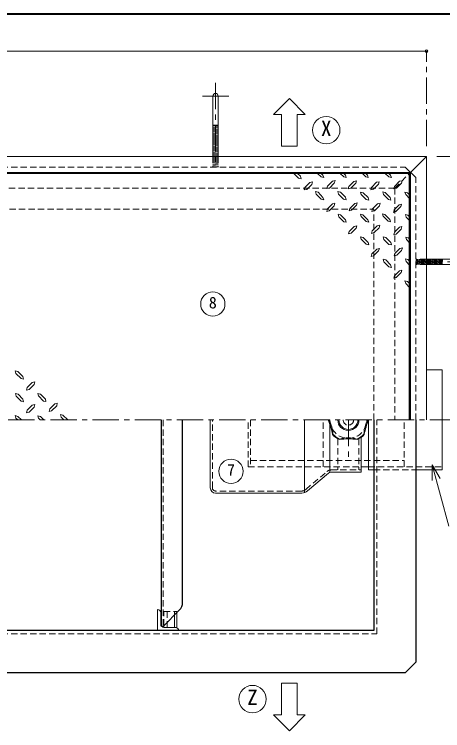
# Model space of a CAD drawing. Units: millimetres at full size, sheet at 1:5; details may follow other scales. Extents: x -1062 to 963, y -702 to 703.
# Drawn here: x -131 to 276, y 23 to 703 of the extents above; entities that cross this region are included whole.
import ezdxf
from ezdxf.enums import TextEntityAlignment as Align

# ---------------------------------------------------------------- set-up
doc = ezdxf.new("R2010")
doc.units = ezdxf.units.MM
doc.header["$LTSCALE"] = 5
doc.header["$PDMODE"] = 32
doc.header["$PDSIZE"] = 2.5
doc.linetypes.add('CHAIN1', pattern=[8, 5, -1, 1, -1])
doc.linetypes.add('DASHED1', pattern=[1.8, 1.2, -0.6])
doc.layers.add('0-A', color=4, linetype='Continuous', lineweight=9)
doc.styles.add('ＭＳ ゴシック', font='')
doc.styles.get('ＭＳ ゴシック').set_extended_font_data('MS Gothic')

msp = doc.modelspace()

# ---------------------------------------------------------------- linework, layer by layer
at = {"layer": '0-A', "color": 1, "lineweight": 40}
msp.add_line((962.602, 702.509), (-1062.398, 702.509), dxfattribs=at)
at = {"layer": '0-A'}
for p, q in [((-639.898, 667.509), (260.102, 667.509)), ((130.102, 622.509), (115.102, 607.509)), ((145.102, 607.509), (130.102, 622.509)), ((115.102, 607.509), (122.602, 607.509)), ((122.602, 607.509), (122.602, 577.509)), ((137.602, 607.509), (145.102, 607.509)), ((137.602, 607.509), (137.602, 577.509)), ((62.602, 597.408), (57.602, 597.408)), ((57.602, 596.538), (62.602, 596.946)), ((57.602, 595.535), (62.602, 595.943)), ((57.602, 594.531), (62.602, 594.94)), ((57.602, 593.528), (62.602, 593.936)), ((57.602, 592.525), (62.602, 592.933)), ((57.602, 591.521), (62.602, 591.93)), ((57.602, 590.518), (62.602, 590.926)), ((57.602, 589.515), (62.602, 589.923)), ((57.602, 588.511), (62.602, 588.92)), ((57.602, 587.508), (62.602, 587.916)), ((57.602, 586.505), (62.602, 586.913)), ((57.602, 585.501), (62.602, 585.91)), ((57.602, 584.498), (62.602, 584.906)), ((57.602, 583.495), (62.602, 583.903)), ((57.602, 582.491), (62.602, 582.9)), ((57.602, 581.488), (62.602, 581.896)), ((57.602, 580.485), (62.602, 580.893)), ((57.602, 579.481), (62.602, 579.89)), ((57.602, 578.478), (62.602, 578.886)), ((57.602, 577.475), (62.602, 577.883)), ((57.602, 576.471), (62.602, 576.88)), ((57.602, 575.468), (62.602, 575.876)), ((57.602, 574.465), (62.602, 574.873)), ((57.602, 573.461), (62.602, 573.87)), ((57.602, 572.458), (62.602, 572.866)), ((57.602, 571.455), (62.602, 571.863)), ((122.602, 577.509), (137.602, 577.509)), ((57.602, 570.451), (62.602, 570.86)), ((57.602, 569.448), (62.602, 569.856)), ((57.602, 568.445), (62.602, 568.853)), ((58.435, 567.509), (62.602, 567.85)), ((134.381, 551.509), (138.914, 547.084)), ((137.939, 551.509), (140.639, 548.809)), ((156.914, 551.509), (160.289, 548.134)), ((178.289, 551.509), (181.664, 548.134)), ((181.814, 551.509), (183.464, 549.859)), ((199.416, 551.509), (202.589, 548.209)), ((202.814, 551.509), (204.389, 549.934)), ((221.114, 551.509), (224.489, 548.134)), ((224.564, 551.509), (226.214, 549.859)), ((245.102, 552.509), (244.102, 551.509)), ((184.064, 547.459), (181.664, 548.134)), ((183.464, 549.859), (184.064, 547.459)), ((204.989, 547.609), (202.589, 548.209)), ((204.389, 549.934), (204.989, 547.609)), ((226.889, 547.459), (224.489, 548.134)), ((226.214, 549.859), (226.889, 547.459)), ((229.889, 539.209), (234.614, 544.009)), ((234.614, 544.009), (237.014, 544.609)), ((237.014, 544.609), (236.339, 542.209)), ((144.839, 538.084), (144.239, 535.759)), ((144.839, 538.084), (149.639, 542.884)), ((146.639, 536.359), (151.364, 541.084)), ((149.639, 542.884), (151.964, 543.484)), ((151.964, 543.484), (151.364, 541.084)), ((166.289, 539.359), (165.689, 537.034)), ((168.089, 537.634), (165.689, 537.034)), ((168.089, 537.634), (172.739, 542.359)), ((186.614, 539.134), (185.939, 536.809)), ((188.339, 537.409), (185.939, 536.809)), ((186.614, 539.134), (191.339, 543.934)), ((188.339, 537.409), (193.064, 542.134)), ((208.064, 538.234), (207.464, 535.909)), ((208.064, 538.234), (212.864, 543.034)), ((209.864, 536.509), (214.589, 541.234)), ((212.864, 543.034), (215.189, 543.634)), ((215.189, 543.634), (214.589, 541.234)), ((229.889, 539.209), (229.214, 536.884)), ((231.614, 537.484), (229.214, 536.884)), ((231.614, 537.484), (236.339, 542.209)), ((146.639, 536.359), (144.239, 535.759)), ((157.289, 533.584), (154.964, 534.184)), ((155.564, 531.784), (154.964, 534.184)), ((155.564, 531.784), (160.289, 527.059)), ((157.289, 533.584), (162.014, 528.784)), ((176.789, 531.859), (176.189, 534.259)), ((178.514, 533.584), (176.189, 534.259)), ((176.789, 531.859), (181.514, 527.134)), ((178.514, 533.584), (183.314, 528.859)), ((200.114, 533.209), (197.714, 533.809)), ((198.389, 531.409), (197.714, 533.809)), ((198.389, 531.409), (203.039, 526.759)), ((200.114, 533.209), (204.839, 528.484)), ((209.864, 536.509), (207.464, 535.909)), ((219.314, 531.559), (218.639, 533.959)), ((221.039, 533.284), (218.639, 533.959)), ((219.314, 531.559), (224.039, 526.834)), ((221.039, 533.284), (225.764, 528.559)), ((242.189, 533.209), (239.789, 533.809)), ((240.464, 531.409), (239.789, 533.809)), ((240.464, 531.409), (244.102, 527.772)), ((242.189, 533.209), (244.102, 531.024)), ((183.914, 526.534), (181.514, 527.134)), ((183.314, 528.859), (183.914, 526.534)), ((192.164, 523.009), (194.489, 523.684)), ((194.489, 523.684), (193.889, 521.284)), ((205.439, 526.084), (203.039, 526.759)), ((204.839, 528.484), (205.439, 526.084)), ((226.439, 526.234), (224.039, 526.834)), ((225.764, 528.559), (226.439, 526.234)), ((166.289, 517.759), (165.614, 515.434)), ((166.289, 517.759), (171.014, 522.559)), ((168.014, 516.034), (172.739, 520.759)), ((171.014, 522.559), (173.339, 523.159)), ((173.339, 523.159), (172.739, 520.759)), ((187.439, 518.284), (186.764, 515.884)), ((187.439, 518.284), (192.164, 523.009)), ((189.164, 516.559), (193.889, 521.284)), ((209.039, 517.759), (208.439, 515.434)), ((209.039, 517.759), (213.764, 522.559)), ((210.839, 516.034), (215.489, 520.759)), ((213.764, 522.559), (216.164, 523.159)), ((216.164, 523.159), (215.489, 520.759)), ((229.439, 516.934), (228.764, 514.534)), ((229.439, 516.934), (234.164, 521.659)), ((231.164, 515.209), (235.889, 519.934)), ((168.014, 516.034), (165.614, 515.434)), ((178.664, 512.134), (176.339, 512.809)), ((176.939, 510.409), (176.339, 512.809)), ((176.939, 510.409), (181.664, 505.684)), ((178.664, 512.134), (183.464, 507.409)), ((189.164, 516.559), (186.764, 515.884)), ((199.964, 512.209), (197.564, 512.884)), ((198.239, 510.484), (197.564, 512.884)), ((198.239, 510.484), (202.964, 505.759)), ((199.964, 512.209), (204.689, 507.484)), ((210.839, 516.034), (208.439, 515.434)), ((220.739, 512.509), (218.414, 513.184)), ((219.014, 510.784), (218.414, 513.184)), ((219.014, 510.784), (223.739, 506.059)), ((220.739, 512.509), (225.539, 507.784)), ((231.164, 515.209), (228.764, 514.534)), ((242.639, 511.759), (240.239, 512.359)), ((240.914, 509.959), (240.239, 512.359)), ((242.639, 511.759), (244.102, 510.297)), ((184.064, 505.084), (181.664, 505.684)), ((183.464, 507.409), (184.064, 505.084)), ((205.364, 505.084), (202.964, 505.759)), ((204.689, 507.484), (205.364, 505.084)), ((226.139, 505.384), (223.739, 506.059)), ((225.539, 507.784), (226.139, 505.384)), ((240.914, 509.959), (244.102, 506.772)), ((188.714, 494.659), (193.439, 499.384)), ((208.739, 496.984), (208.064, 494.584)), ((208.739, 496.984), (213.464, 501.709)), ((210.464, 495.259), (215.189, 499.984)), ((229.739, 495.634), (234.464, 500.434)), ((231.539, 493.909), (236.189, 498.634)), ((234.464, 500.434), (236.864, 501.034)), ((236.864, 501.034), (236.189, 498.634)), ((186.989, 496.384), (186.314, 493.984)), ((188.714, 494.659), (186.314, 493.984)), ((198.389, 489.034), (197.714, 491.434)), ((200.114, 490.759), (197.714, 491.434)), ((200.114, 490.759), (204.839, 486.034)), ((210.464, 495.259), (208.064, 494.584)), ((221.489, 490.684), (219.164, 491.284)), ((219.764, 488.884), (219.164, 491.284)), ((221.489, 490.684), (226.289, 485.884)), ((229.739, 495.634), (229.139, 493.309)), ((231.539, 493.909), (229.139, 493.309)), ((241.139, 488.659), (240.539, 491.059)), ((242.939, 490.459), (240.539, 491.059)), ((242.939, 490.459), (244.102, 489.297)), ((198.389, 489.034), (203.039, 484.309)), ((205.439, 483.634), (203.039, 484.309)), ((204.839, 486.034), (205.439, 483.634)), ((219.764, 488.884), (224.489, 484.159)), ((226.889, 483.559), (224.489, 484.159)), ((226.289, 485.884), (226.889, 483.559)), ((241.139, 488.659), (244.102, 485.697)), ((208.364, 475.009), (213.089, 479.734)), ((210.089, 473.284), (214.814, 478.009)), ((230.189, 475.459), (234.914, 480.259)), ((231.989, 473.734), (236.639, 478.459)), ((234.914, 480.259), (237.314, 480.859)), ((237.314, 480.859), (236.639, 478.459)), ((208.364, 475.009), (207.689, 472.609)), ((210.089, 473.284), (207.689, 472.609)), ((221.489, 469.384), (219.089, 469.984)), ((219.764, 467.584), (219.089, 469.984)), ((221.489, 469.384), (226.214, 464.659)), ((230.189, 475.459), (229.589, 473.134)), ((231.989, 473.734), (229.589, 473.134)), ((240.839, 467.884), (240.164, 470.284)), ((242.564, 469.684), (240.164, 470.284)), ((242.564, 469.684), (244.102, 468.147)), ((260.102, 465.842), (260.442, 470.009)), ((261.037, 465.009), (261.446, 470.009)), ((262.04, 465.009), (262.449, 470.009)), ((263.044, 465.009), (263.452, 470.009)), ((264.047, 465.009), (264.456, 470.009)), ((265.05, 465.009), (265.459, 470.009)), ((266.054, 465.009), (266.462, 470.009)), ((267.057, 465.009), (267.466, 470.009)), ((268.06, 465.009), (268.469, 470.009)), ((269.064, 465.009), (269.472, 470.009)), ((270.067, 465.009), (270.476, 470.009)), ((271.07, 465.009), (271.479, 470.009)), ((272.074, 465.009), (272.482, 470.009)), ((273.077, 465.009), (273.486, 470.009)), ((274.08, 465.009), (274.489, 470.009)), ((275.084, 465.009), (275.492, 470.009)), ((219.764, 467.584), (224.489, 462.934)), ((226.889, 462.259), (224.489, 462.934)), ((226.214, 464.659), (226.889, 462.259)), ((240.839, 467.884), (244.102, 464.491)), ((229.739, 454.309), (234.464, 459.034)), ((231.539, 452.584), (236.189, 457.309)), ((234.464, 459.034), (236.864, 459.709)), ((236.864, 459.709), (236.189, 457.309)), ((229.739, 454.309), (229.139, 451.909)), ((231.539, 452.584), (229.139, 451.909)), ((240.464, 447.109), (239.789, 449.509)), ((242.189, 448.909), (239.789, 449.509)), ((242.189, 448.909), (244.102, 446.997)), ((240.464, 447.109), (244.102, 443.326)), ((-129.861, 363.934), (-127.461, 363.334)), ((-129.261, 361.609), (-129.861, 363.934)), ((-124.461, 356.884), (-129.261, 361.609)), ((-122.736, 358.609), (-127.461, 363.334)), ((-124.461, 356.884), (-122.136, 356.209)), ((-122.736, 358.609), (-122.136, 356.209)), ((-119.136, 345.859), (-118.536, 348.259)), ((-113.811, 352.984), (-118.536, 348.259)), ((-112.086, 351.259), (-116.811, 346.459)), ((-113.811, 352.984), (-111.411, 353.584)), ((-112.086, 351.259), (-111.411, 353.584)), ((-129.711, 342.484), (-127.311, 341.884)), ((-129.111, 340.159), (-129.711, 342.484)), ((-124.311, 335.434), (-129.111, 340.159)), ((-122.586, 337.159), (-127.311, 341.884)), ((-116.811, 346.459), (-119.136, 345.859)), ((-103.086, 335.434), (-107.811, 340.234)), ((-101.361, 337.234), (-106.086, 341.959)), ((-124.311, 335.434), (-121.986, 334.759)), ((-122.586, 337.159), (-121.986, 334.759)), ((-103.086, 335.434), (-100.761, 334.834)), ((-101.361, 337.234), (-100.761, 334.834)), ((-92.436, 332.659), (-90.036, 333.259)), ((-90.636, 330.934), (-90.036, 333.259)), ((-113.886, 331.384), (-118.536, 326.659)), ((-113.886, 331.384), (-111.486, 331.984)), ((-112.086, 329.659), (-111.486, 331.984)), ((-97.761, 325.534), (-97.161, 327.934)), ((-92.436, 332.659), (-97.161, 327.934)), ((-90.636, 330.934), (-95.436, 326.134)), ((-129.861, 321.559), (-127.461, 320.884)), ((-129.261, 319.159), (-129.861, 321.559)), ((-124.086, 317.509), (-127.461, 320.884)), ((-102.711, 317.509), (-106.086, 320.884)), ((-95.436, 326.134), (-97.761, 325.534)), ((-83.736, 317.509), (-86.436, 320.209)), ((-80.178, 317.509), (-84.711, 321.934)), ((-127.611, 317.509), (-129.261, 319.159)), ((144.396, 317.509), (144.396, 248.406)), ((168.405, 313.633), (168.405, 267.789)), ((198.102, 272.959), (205.102, 272.959)), ((122.602, 67.509), (137.602, 67.509)), ((122.602, 37.509), (122.602, 67.509)), ((137.602, 37.509), (137.602, 67.509)), ((115.102, 37.509), (122.602, 37.509)), ((137.602, 37.509), (145.102, 37.509))]:
    msp.add_line(p, q, dxfattribs=at)
at = {"layer": '0-A', "linetype": 'CHAIN1'}
for p, q in [((260.102, 577.509), (260.102, 667.509)), ((60.102, 637.408), (60.102, 557.509)), ((72.602, 624.908), (47.602, 624.908)), ((270.102, 567.509), (435.102, 567.509)), ((250.102, 467.509), (330.001, 467.509)), ((-696.565, 317.509), (435.102, 317.509)), ((186.102, 317.509), (186.102, 282.509))]:
    msp.add_line(p, q, dxfattribs=at)
at = {"layer": '0-A', "color": 7, "lineweight": 18}
for p, q in [((57.602, 624.908), (57.602, 567.509)), ((62.602, 624.908), (62.602, 567.509)), ((260.102, 567.509), (-639.898, 567.509)), ((245.102, 552.509), (260.102, 567.509)), ((260.102, 567.509), (260.102, 317.509)), ((245.102, 552.509), (-624.898, 552.509)), ((245.102, 552.509), (245.102, 317.509)), ((317.501, 470.009), (260.102, 470.009)), ((317.501, 465.009), (260.102, 465.009)), ((260.102, 365.009), (275.102, 365.009)), ((275.102, 270.009), (275.102, 365.009)), ((55.102, 317.509), (55.102, 253.009)), ((205.102, 270.009), (205.102, 316.907)), ((198.102, 300.889), (198.102, 267.959)), ((265.659, 274.852), (273.159, 261.862)), ((265.659, 274.852), (281.258, 216.636)), ((265.659, 274.852), (265.659, 259.852)), ((147.176, 250.218), (167.213, 267.013)), ((169.4, 267.959), (198.102, 267.959)), ((205.102, 270.009), (210.102, 270.009)), ((250.102, 270.009), (275.102, 270.009)), ((60.102, 248.009), (142.072, 248.009)), ((5.102, 137.509), (5.102, 117.509)), ((8.102, 123.509), (8.102, 134.509)), ((21.1, 120.509), (21.1, 132.273)), ((23.257, 134.43), (23.257, 120.509)), ((11.102, 120.509), (11.102, 122.275)), ((23.257, 120.509), (11.102, 120.509))]:
    msp.add_line(p, q, dxfattribs=at)
at = {"layer": '0-A', "linetype": 'DASHED1'}
for p, q in [((57.602, 567.441), (58.435, 567.509)), ((57.602, 567.509), (57.602, 557.509)), ((57.602, 566.438), (62.602, 566.846)), ((57.602, 565.435), (62.602, 565.843)), ((57.602, 564.431), (62.602, 564.84)), ((62.602, 567.509), (62.602, 557.509)), ((57.602, 563.428), (62.602, 563.836)), ((57.602, 562.425), (62.602, 562.833)), ((57.602, 561.421), (62.602, 561.83)), ((57.602, 560.418), (62.602, 560.826)), ((57.602, 559.415), (62.602, 559.823)), ((57.602, 558.411), (62.602, 558.82)), ((58.843, 557.509), (62.602, 557.816)), ((230.102, 537.509), (244.102, 551.509)), ((250.102, 317.509), (250.102, 547.509)), ((230.102, 537.509), (-406.96, 537.509)), ((230.102, 537.509), (230.102, 317.509)), ((-405.45, 517.509), (210.102, 517.509)), ((210.102, 317.509), (210.102, 517.509)), ((260.102, 470.009), (250.102, 470.009)), ((250.102, 466.25), (250.409, 470.009)), ((251.004, 465.009), (251.412, 470.009)), ((252.007, 465.009), (252.416, 470.009)), ((253.011, 465.009), (253.419, 470.009)), ((254.014, 465.009), (254.422, 470.009)), ((255.017, 465.009), (255.426, 470.009)), ((256.021, 465.009), (256.429, 470.009)), ((257.024, 465.009), (257.432, 470.009)), ((258.027, 465.009), (258.436, 470.009)), ((259.03, 465.009), (259.439, 470.009)), ((260.102, 465.009), (250.102, 465.009)), ((260.034, 465.009), (260.102, 465.842)), ((57.102, 253.009), (57.102, 317.509)), ((91.102, 272.959), (91.102, 317.509)), ((93.102, 317.509), (93.102, 272.959)), ((162.102, 272.959), (162.102, 317.509)), ((239.102, 272.959), (239.102, 317.509)), ((176.102, 299.614), (176.102, 269.959)), ((196.102, 299.614), (196.102, 269.959)), ((93.102, 278.959), (239.102, 278.959)), ((91.102, 272.959), (198.102, 272.959)), ((205.102, 272.959), (275.102, 272.959)), ((145.717, 251.587), (165.755, 268.381)), ((169.4, 269.959), (198.102, 269.959)), ((210.102, 270.009), (250.102, 270.009)), ((142.072, 250.009), (60.102, 250.009)), ((11.102, 122.275), (11.102, 135.509)), ((14.102, 120.509), (14.102, 135.509)), ((21.1, 132.273), (21.1, 135.509))]:
    msp.add_line(p, q, dxfattribs=at)
at = {"layer": '0-A', "color": 5, "lineweight": 25}
for p, q in [((244.102, 551.509), (-408.356, 551.509)), ((240.102, 557.509), (250.102, 547.509)), ((244.102, 317.509), (244.102, 551.509)), ((8.852, 121.525), (8.852, 317.509)), ((28.852, 144.167), (28.852, 317.509)), ((210.102, 317.509), (210.102, 117.509)), ((250.102, 317.509), (250.102, 87.509)), ((210.102, 117.509), (-589.898, 117.509)), ((250.102, 87.509), (240.102, 77.509)), ((240.102, 77.509), (-619.898, 77.509))]:
    msp.add_line(p, q, dxfattribs=at)
at = {"layer": '0-A', "color": 7, "linetype": 'DASHED1', "lineweight": 18}
for p, q in [((10.352, 317.509), (10.352, 121.525)), ((213.102, 114.509), (213.102, 317.509)), ((-592.898, 114.509), (213.102, 114.509))]:
    msp.add_line(p, q, dxfattribs=at)
at = {"layer": '0-A', "linetype": 'DASHED1'}
for points in [[(-629.898, 317.509), (-629.898, 547.509), (-619.898, 557.509), (240.102, 557.509)], [(11.102, 135.509), (23.257, 135.509), (23.257, 134.43)]]:
    msp.add_lwpolyline(points, dxfattribs=at)
at = {"layer": '0-A'}
for points in [[(160.364, 551.509), (162.014, 549.859), (162.689, 547.534), (160.289, 548.134)], [(140.639, 548.809), (141.314, 546.409), (138.914, 547.084)], [(166.289, 539.359), (171.014, 544.159), (173.414, 544.759), (172.739, 542.359)], [(191.339, 543.934), (193.664, 544.534), (193.064, 542.134)], [(162.014, 528.784), (162.689, 526.459), (160.289, 527.059)], [(234.164, 521.659), (236.489, 522.334), (235.889, 519.934)], [(186.989, 496.384), (191.714, 501.109), (194.039, 501.784), (193.439, 499.384)], [(213.464, 501.709), (215.864, 502.309), (215.189, 499.984)], [(213.089, 479.734), (215.489, 480.334), (214.814, 478.009)], [(-107.811, 340.234), (-108.486, 342.559), (-106.086, 341.959)], [(-112.086, 329.659), (-116.811, 324.859), (-119.211, 324.259), (-118.536, 326.659)], [(-106.161, 317.509), (-107.811, 319.159), (-108.486, 321.484), (-106.086, 320.884)], [(-86.436, 320.209), (-87.111, 322.609), (-84.711, 321.934)], [(145.102, 37.509), (130.102, 22.509), (115.102, 37.509)]]:
    msp.add_lwpolyline(points, dxfattribs=at)
at = {"layer": '0-A', "color": 5, "lineweight": 25}
msp.add_lwpolyline([(25.923, 137.096), (10.352, 121.525), (8.852, 121.525)], dxfattribs=at)
at = {"layer": '0-A', "color": 7, "lineweight": 18}
for centre, radius in [((165.102, 592.509), 13), ((57.51, 427.534), 11.5), ((74.784, 268.716), 11.5), ((95.102, 52.509), 13)]:
    msp.add_circle(centre, radius, dxfattribs=at)
for centre, radius, start, end in [((60.102, 624.908), 2.5, 0, 180), ((116.721, 294.966), 54.951, 9.11306, 24.21987), ((142.282, 303.272), 29.075, 1.44958, 29.32092), ((186.102, 317.509), 9, 180, 0), ((229.921, 303.272), 29.075, 150.67908, 178.55042), ((255.483, 294.966), 54.951, 155.78013, 170.88694), ((186.102, 317.509), 20.5, 222.46304, 245.53696), ((186.102, 317.509), 20, 222.46304, 245.53696), ((186.102, 244.558), 54.951, 81.11306, 98.88694), ((186.102, 271.435), 29.075, 73.44958, 106.55042), ((186.102, 317.509), 20, 294.46304, 317.53696), ((186.102, 317.509), 20.5, 294.46304, 317.53696), ((169.4, 264.959), 3, 90, 136.80874), ((60.102, 253.009), 5, 180, 270), ((142.072, 255.009), 7, 270, 316.80874), ((5.102, 134.509), 3, 0, 90), ((11.102, 123.509), 3, 180, 270), ((22.102, 117.509), 3, 0, 90)]:
    msp.add_arc(centre, radius, start, end, dxfattribs=at)
at = {"layer": '0-A', "linetype": 'DASHED1'}
for centre, radius, start, end in [((186.102, 317.509), 17.5, 180, 0), ((186.102, 317.509), 5, 180, 0), ((169.4, 264.959), 5, 90, 136.80874), ((60.102, 253.009), 3, 180, 270), ((142.072, 255.009), 5, 270, 316.80874)]:
    msp.add_arc(centre, radius, start, end, dxfattribs=at)
at = {"layer": '0-A'}
msp.add_arc((186.102, 317.509), 10, 180, 0, dxfattribs=at)
at = {"layer": '0-A', "color": 5, "lineweight": 25}
msp.add_arc((18.852, 144.167), 10, 315, 360, dxfattribs=at)
at = {"layer": '0-A'}
msp.add_point((260.102, 667.509), dxfattribs=at)

# ---------------------------------------------------------------- texts
at = {"layer": '0-A', "color": 7, "style": 'ＭＳ ゴシック'}
for s, height, p in [('X', 14.66, (160.102, 582.509)), ('8', 11, (53.76, 420.034)), ('7', 11, (71.034, 261.216)), ('Z', 14.66, (90.102, 42.509))]:
    msp.add_text(s, height=height, dxfattribs=at).set_placement(p, align=Align.BOTTOM_LEFT)

doc.saveas('drawing.dxf')
